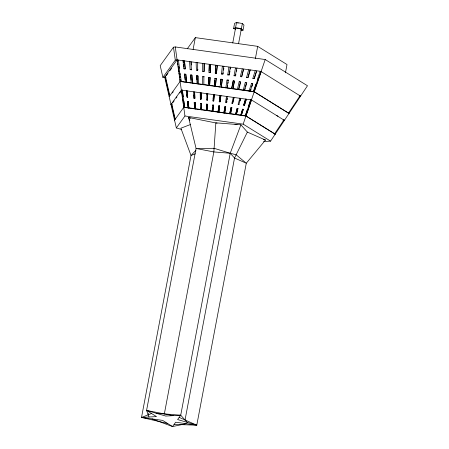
<?xml version="1.0" encoding="UTF-8"?>
<svg xmlns="http://www.w3.org/2000/svg" width="449" height="449" viewBox="0 0 449 449"><rect width="100%" height="100%" fill="white"/><g stroke="black" fill="none" stroke-linecap="round" stroke-linejoin="round"><path stroke-width="0.67" d="M203.84 84.788L203.897 76.863L204.312 76.667M203.93 71.576L203.986 63.651L204.334 63.489L204.278 71.419L203.93 71.576L202.679 71.402L202.679 63.466M206.652 104.129L206.327 110.521L206.652 104.129L207.416 104.235L207.056 110.628L207.416 104.235M207.404 100.093L207.764 93.706L207.404 100.093L206.619 99.987L206.938 93.594L206.905 94.857M210.121 77.643L209.627 85.596L210.121 77.643L208.757 77.542L208.617 85.366M210.205 72.457L210.699 64.499L210.205 72.457L208.948 72.278L209.24 64.387M208.695 83.273L208.903 77.475M209.144 70.897L209.386 64.319M213.528 105.094L212.888 111.442L213.528 105.094L212.613 105.055L212.158 111.341L212.613 107.025M213.696 100.974L214.336 94.627L213.696 100.974L212.91 100.868L213.516 94.515L213.213 98.701M216.199 78.496L215.413 86.41L216.199 78.496L214.835 78.395L214.403 86.174M216.474 73.333L217.26 65.419L216.474 73.333L215.217 73.159L215.795 65.307M214.521 84.614L214.83 80.422M215.419 72.435L215.756 67.855M215.851 66.547L215.947 65.234M222.255 79.344L221.318 87.145L222.255 79.344L220.857 79.237L220.105 86.977L215.576 86.174M223.288 72.727L223.136 74.023L221.458 74.029L222.356 66.222M220.364 84.726L221.003 79.17M218.871 105.841L217.989 112.155L218.871 105.841L219.634 105.947L218.871 112.188L219.634 105.947M219.993 101.861L220.908 95.547L220.145 101.788L219.207 101.749L220.089 95.435L219.438 100.986M222.732 74.208L223.669 66.407L224.073 66.222M223.602 70.123L223.838 68.175M225.83 87.869L226.986 80.096L228.474 80.141L226.986 80.096M229.602 73.619L229.394 74.916L227.761 74.916L228.917 67.142M228.204 80.264L226.986 88.026L227.256 87.903M229.012 75.09L230.23 67.328L230.612 67.148M227.458 86.606L227.665 85.316M227.969 83.374L228.171 82.083M229.804 72.323L230.006 71.032M230.309 69.09L230.511 67.799M224.977 106.699L223.821 112.974L224.977 106.699L225.74 106.806L224.702 113.008L225.74 106.806M226.509 96.423L225.499 102.63L226.285 102.742L227.329 96.541L227.789 96.327M226.751 102.529L226.981 101.148M227.211 99.773L227.441 98.393M233.216 80.876L231.617 88.678L233.216 80.876L234.429 81.05L232.924 88.773L234.429 81.05M235.899 74.512L235.652 75.797L234.03 75.791L235.478 68.063M193.126 49.323L195.337 37.615L257.692 46.348L287.012 64.538L285.452 72.8M167.595 423.469L141.519 417.435L191.016 155.477L180.88 128.201L190.606 124.474M149.006 417.009L146.57 410.431L196.067 148.473L188.602 117.475L217.108 123.2M148.192 414.814L148.456 413.439M235.562 29.23L233.598 28.523L234.574 23.354L236.556 22.45L242.365 23.539L243.975 25.116L242.999 30.279L240.933 30.235M233.598 28.523L235.579 27.614L236.556 22.45M232.762 42.919L235.495 28.45M164.345 413.899L213.847 151.942L215.851 122.83L240.9 124.8L247.36 132.085L265.494 140.054L246.282 163.217L196.785 425.175L174.117 424.384M238.599 43.446L241.203 29.668M242.999 30.279L241.388 28.702L242.365 23.539M152.076 418.911L172.556 426.55L175.677 422.217L196.785 425.175L177.608 419.546L180.722 415.213L230.219 153.255L240.9 124.8M185.039 419.978L234.535 158.02L247.36 132.085M255.346 58.746L257.692 46.348M235.282 75.971L236.791 68.248L237.156 68.08M236.528 71.296L236.78 70.005M231.089 107.552L229.652 113.788L231.089 107.552L231.852 107.659L230.528 113.822L231.852 107.659M233.357 97.22L231.796 103.511L232.582 103.624L233.901 97.461M234.03 98.017L232.582 103.624M239.48 81.639L239.143 81.797L237.403 89.486L237.746 89.329M243.431 69.702L241.781 76.74L240.299 76.672L242.269 68.877M239.648 86.292L240.698 81.808L240.355 81.971L238.559 89.648L239.351 87.572M241.556 76.846L243.577 69.062M237.195 108.411L235.484 114.607L237.195 108.411L237.959 108.518L236.359 114.641L237.959 108.518M239.149 104.381L238.088 104.392L239.929 98.14M238.879 104.505L240.748 98.258L240.108 100.705M245.62 82.464L245.216 82.65L243.19 90.3L243.588 90.114M247.826 77.728L249.913 70.083L250.273 69.915L248.185 77.559L246.568 77.548L248.6 69.898M246.832 82.633L246.434 82.818L244.346 90.462L244.744 90.277L245.266 88.363M245.614 87.095L246.658 83.273M243.307 109.264L241.309 115.421L243.307 109.264L242.488 109.242L240.675 115.337L240.872 115.107L218.888 112.026M243.695 105.178L245.508 99.089L243.695 105.178L244.537 105.206L246.378 99.117L244.385 105.274M241.068 114.444L242.64 109.174M248.976 91.108L251.558 83.379M256.57 71.503L254.387 78.468L252.843 78.429L255.161 70.819M251.782 86.719L252.77 83.548L250.132 91.27L250.991 89.25M254.095 78.603L256.474 71.004M245.199 115.965L247.225 109.904L247.994 110.011M250.609 99.801L248.583 105.863L249.369 105.975M253.315 91.719L255.851 84.137L256.766 84.266M260.083 71.509L257.546 79.086L258.484 79.22M250.694 100.127L245.407 115.634L275.175 134.212L274.771 133.639M299.169 96.221L300.555 96.142L300.179 95.609L288.64 112.912L289.021 113.445L253.702 91.433L257.922 79.058M265.196 59.532L307.481 85.759L270.556 141.132L243.173 124.148L265.196 59.532L175.278 46.937L173.482 47.207L160.198 65.655L162.892 77.385L164.682 77.11L166.023 77.503M251.603 99.684L245.929 116.072L183.736 107.356L174.549 120.113L174.953 119.58L171.524 104.617M165.052 76.622L169.537 96.17L169.166 96.658L180.111 81.465L254.185 91.837L261.234 71.413L177.091 59.885L175.295 60.155L162.892 77.385M275.175 134.212L274.653 133.78L283.998 119.799M177.091 59.885L164.682 77.11L176.339 127.937L181.699 129.508M166.315 75.657L167.915 73.434M169.918 70.656L171.518 68.433M187.278 48.806L195.337 37.615M172.427 92.937L173.241 91.815M172.304 104.87L170.962 104.477L181.317 90.092L251.434 99.914L284.402 120.366L283.022 120.444M172.601 103.023L174.19 100.812M176.182 98.045L176.979 96.939M179.768 93.066L180.964 91.405M176.339 127.937L184.943 115.988L175.278 46.937M180.111 81.465L179.998 79.209M170.962 104.477L171.366 103.938M195.983 150.235L191.016 155.477L195.264 153.811M191.156 61.681L190.87 61.81L191.392 69.82L190.135 69.646L189.557 61.631M183.866 68.764L185.314 68.854L184.5 60.806L185.123 68.944L183.866 68.764L182.996 60.71M197.7 62.607L197.661 70.701L196.409 70.521L196.118 62.546M190.135 69.646L190.427 69.511M191.392 69.82L191.684 69.685M180.925 81.325L185.471 82.122L184.449 74.136L185.813 74.237L186.627 82.285L185.813 74.237M197.661 70.701L197.897 69.247M186.61 82.116L191.257 82.936L190.522 74.989L191.891 75.09L192.413 83.099L191.891 75.09M202.679 71.402L203.027 71.239M197.038 83.581L196.6 75.842L197.964 75.943L198.048 83.974L197.964 75.943M208.948 72.278L210.351 72.384M202.679 84.625L202.679 76.689L203.094 76.498M215.217 73.159L216.62 73.266M221.458 74.029L221.857 73.844M227.761 74.916L228.143 74.736M234.03 75.791L234.395 75.623M186.251 90.788L186.947 97.231L187.733 97.338L187.222 90.833M193.929 98.208L194.967 98.264L194.613 91.865L194.815 98.331L193.929 98.208L193.541 91.809M187.564 101.457L188.109 107.973L187.413 101.525L188.327 101.564L188.838 108.074L188.327 101.564M246.568 77.548L246.933 77.385M200.321 99.106L201.259 99.145L201.191 92.786L201.107 99.212L200.321 99.106L200.215 92.741M194.58 108.877L194.187 102.473L195.197 102.524L195.399 108.989L195.197 102.524M252.843 78.429L253.135 78.294M206.619 99.987L207.556 100.026M201.377 109.741L200.501 109.708L200.394 103.343L201.309 103.382L201.225 109.809L201.309 103.382M212.91 100.868L213.847 100.907M219.207 101.749L220.145 101.788M186.234 423.699L172.556 426.55L162.633 420.393L141.519 417.435L151.532 413.507M234.984 124.609L237.038 124.496M263.557 141.53L270.556 141.132M141.519 417.435L156.493 416.588L146.57 410.431L173.235 415.639M187.194 422.363L180.722 415.213L165.748 416.06L146.57 410.431M156.157 413.243L180.722 415.213M178.225 67.973L179.477 68.153L178.405 60.065M178.977 73.372L180.195 73.541L181.267 81.623M184.449 74.136L185.662 74.309M190.522 74.989L191.74 75.157M196.6 75.842L197.818 76.01M202.679 76.689L203.897 76.863M208.757 77.542L209.969 77.711M214.835 78.395L216.048 78.564M220.857 79.237L222.109 79.411M233.065 80.949L234.277 81.117M239.143 81.797L240.355 81.971M245.216 82.65L246.434 82.818M251.294 83.503L252.512 83.671M192.402 82.93L208.622 85.203M209.784 85.366L214.414 86.012M221.34 86.983L225.914 87.622M227.222 87.808L231.796 88.447M232.952 88.61L254.353 91.607M243.846 105.111L244.537 105.206M182.227 96.569L183.276 96.715L182.417 90.249M182.833 100.885L183.849 101.025L184.707 107.496M187.413 101.525L188.176 101.631M194.187 102.473L195.046 102.597M200.394 103.343L201.158 103.45M206.501 104.202L207.264 104.308M212.613 105.055L213.376 105.161M218.719 105.913L219.482 106.02M224.831 106.767L225.594 106.873M230.938 107.625L231.701 107.732M237.044 108.478L237.807 108.585M242.488 109.242L243.156 109.337M184.522 107.21L188.243 107.732M188.973 107.833L194.72 108.641M195.54 108.753L206.484 110.291M207.214 110.392L212.321 111.105M213.051 111.206L218.158 111.924M241.511 115.197L245.44 115.747M184.943 115.988L243.173 124.148M235.579 27.614L241.388 28.702M263.49 139.628L265.494 140.054M190.556 118.261L188.602 117.475L189.809 120.54M179.162 417.379L196.785 425.175M253.702 91.433L289.021 113.445M276.82 115.55L277.998 116.28M245.996 115.999L274.653 133.78M300.078 95.738L300.555 96.142L260.583 71.245M283.886 119.934L284.402 120.366M250.912 99.482L251.434 99.914M165.513 76.768L169.845 95.643M171.804 104.129L175.233 119.092M178.96 66.957L179.998 74.377M180.279 76.403L180.47 77.75M180.756 79.77L180.941 81.123M182.159 89.749L182.356 91.13M182.547 92.511L184.578 107.014L183.736 107.356L183.613 105.055M177.355 60.329L177.54 61.676M177.731 63.023L178.012 65.049M178.202 66.396L178.955 71.789M179.145 73.142L179.336 74.489M179.521 75.836L179.808 77.862M181.778 91.933L182.07 94.004M182.26 95.384L182.552 97.461M182.743 98.842L182.939 100.222M183.13 101.603L183.422 103.674M173.482 47.207L175.295 60.155M183.186 60.621L183.405 62.636M183.619 64.65L183.837 66.665M184.595 74.068L184.741 75.381M184.881 76.695L185.235 79.984M186.402 90.715L186.537 92.006M186.75 93.936L187.025 96.518M187.07 90.9L187.733 97.338M190.724 75.572L191.055 80.152M191.201 62.344L191.375 65.015M193.884 94.935L194.08 98.14M194.338 102.406L194.636 107.255M196.752 75.769L196.892 79.675M200.366 92.674L200.473 99.033M200.624 108.097L200.647 109.635M240.995 29.797A2.935 0.657 10.7 0 0 240.142 28.854L239.497 28.652A2.935 0.657 10.7 0 0 235.484 28.618M237.605 23.051A2.935 0.657 10.7 0 1 238.262 23.084M214.094 148.305L196.067 148.473L213.847 151.942L230.219 153.255L236.14 154.776L246.282 163.217L234.535 158.02L230.219 153.255L214.094 148.305"/></g></svg>
